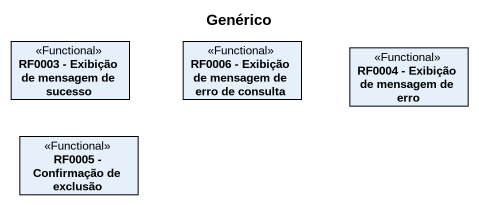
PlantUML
@startuml
title Genérico
hide circle
hide empty members
class "RF0003 - Exibição de mensagem de sucesso" as RF0003_Exibição_de_mensagem <<Functional>>
class "RF0006 - Exibição de mensagem de erro de consulta" as RF0006_Exibição_de_mensagem <<Functional>>
class "RF0004 - Exibição de mensagem de erro" as RF0004_Exibição_de_mensagem <<Functional>>
class "RF0005 - Confirmação de exclusão" as RF0005_Confirmação_de <<Functional>>
@enduml
